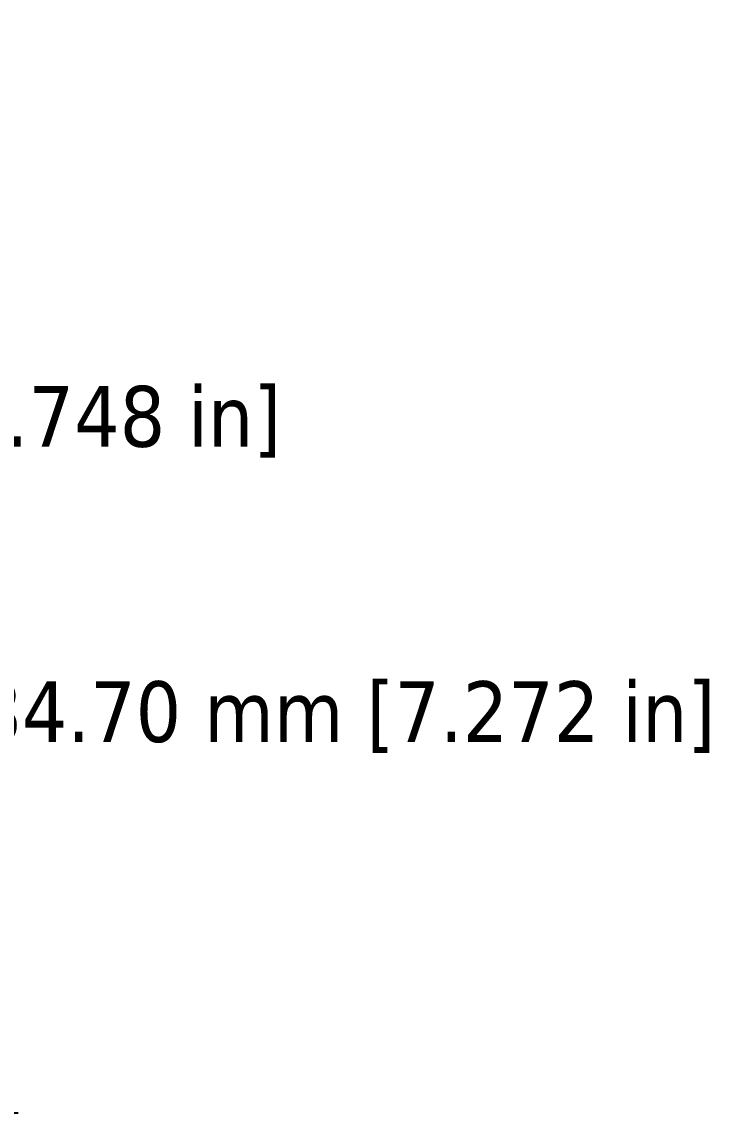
# Model space of a CAD drawing. Header units: millimetres. Extents: x 100 to 5488, y 100 to 4218.
# Drawn here: x 1574.5 to 1733, y 2357.2 to 2608.3 of the extents above; entities that cross this region are included whole.
import ezdxf

# ---------------------------------------------------------------- set-up
doc = ezdxf.new("R2010")
doc.units = ezdxf.units.MM
doc.header["$LTSCALE"] = 20
doc.layers.add('Dimension (ANSI)', color=7, linetype='Continuous', lineweight=25)
doc.styles.add('My Text', font='tahoma.ttf')
doc.dimstyles.new('My Dimension - mm [in] (ANSI)', dxfattribs={"dimscale": 20, "dimtxt": 0.7, "dimasz": 2.5, "dimexe": 3.175, "dimexo": 1.6002, "dimgap": 0.8, "dimtad": 0, "dimtoh": 1, "dimrnd": 1e-08, "dimzin": 4, "dimdsep": 46, "dimtxsty": 'My Text', "dimcen": 0.09, "dimdle": 10, "dimclrd": 1, "dimclre": 1, "dimclrt": 1, "dimadec": 1, "dimazin": 1, "dimtfac": 4.354286, "dimtofl": 0, "dimtmove": 0, "dimatfit": 3, "dimfxl": 1, "dimtolj": 1, "dimtzin": 4, "dimlwd": -1, "dimlwe": -1, "dimarcsym": 0})

# ---------------------------------------------------------------- blocks, each defined once
blk = doc.blocks.new('*D6')
at = {"layer": 'Defpoints', "color": 0, "transparency": 16777216}
for p in [(1275.32, 2356.74), (1605.61, 2356.74), (1725.13, 2057.72)]:
    blk.add_point(p, dxfattribs=at)
at = {"layer": 'Dimension (ANSI)', "color": 1, "transparency": 16777216}
for p, q in [((1325.32, 2598.56), (1275.32, 2598.56)), ((1275.32, 2598.56), (1275.32, 2356.74)), ((1573.61, 2356.74), (1211.82, 2356.74)), ((1275.32, 2107.72), (1275.32, 2306.74)), ((1693.13, 2057.72), (1211.82, 2057.72))]:
    blk.add_line(p, q, dxfattribs=at)
for points in [[(1266.98, 2306.74), (1283.65, 2306.74), (1275.32, 2356.74)], [(1266.98, 2107.72), (1283.65, 2107.72), (1275.32, 2057.72)]]:
    blk.add_solid(points, dxfattribs=at)
at = {"layer": 'Dimension (ANSI)', "color": 1, "transparency": 16777216, "insert": (1438.55, 2607.72), "char_height": 14, "attachment_point": 2, "style": 'My Text'}
blk.add_mtext('\\A1;299.02 mm [11.772 in]', dxfattribs=at)
blk = doc.blocks.new('*D7')
at = {"layer": 'Defpoints', "color": 0, "transparency": 16777216}
for p in [(1375.34, 2356.74), (1605.61, 2356.74), (1602.37, 2083.74)]:
    blk.add_point(p, dxfattribs=at)
at = {"layer": 'Dimension (ANSI)', "color": 1, "transparency": 16777216}
for p, q in [((1425.34, 2515.21), (1375.34, 2515.21)), ((1375.34, 2515.21), (1375.34, 2356.74)), ((1573.61, 2356.74), (1311.84, 2356.74)), ((1375.34, 2133.74), (1375.34, 2306.74)), ((1570.36, 2083.74), (1311.84, 2083.74))]:
    blk.add_line(p, q, dxfattribs=at)
for points in [[(1367.01, 2306.74), (1383.67, 2306.74), (1375.34, 2356.74)], [(1367.01, 2133.74), (1383.67, 2133.74), (1375.34, 2083.74)]]:
    blk.add_solid(points, dxfattribs=at)
at = {"layer": 'Dimension (ANSI)', "color": 1, "transparency": 16777216, "insert": (1538.57, 2524.36), "char_height": 14, "attachment_point": 2, "style": 'My Text'}
blk.add_mtext('\\A1;273.00 mm [10.748 in]', dxfattribs=at)
blk = doc.blocks.new('*D8')
at = {"layer": 'Defpoints', "color": 0, "transparency": 16777216}
for p in [(1486.48, 2356.74), (1605.61, 2356.74), (1605.61, 2172.04)]:
    blk.add_point(p, dxfattribs=at)
at = {"layer": 'Dimension (ANSI)', "color": 1, "transparency": 16777216}
for p, q in [((1536.48, 2447.13), (1486.48, 2447.13)), ((1486.48, 2447.13), (1486.48, 2356.74)), ((1573.61, 2356.74), (1422.98, 2356.74)), ((1486.48, 2222.04), (1486.48, 2306.74)), ((1573.61, 2172.04), (1422.98, 2172.04))]:
    blk.add_line(p, q, dxfattribs=at)
for points in [[(1478.14, 2306.74), (1494.81, 2306.74), (1486.48, 2356.74)], [(1478.14, 2222.04), (1494.81, 2222.04), (1486.48, 2172.04)]]:
    blk.add_solid(points, dxfattribs=at)
at = {"layer": 'Dimension (ANSI)', "color": 1, "transparency": 16777216, "insert": (1643.91, 2456.29), "char_height": 14, "attachment_point": 2, "style": 'My Text'}
blk.add_mtext('\\A1;184.70 mm [7.272 in]', dxfattribs=at)

msp = doc.modelspace()

# ---------------------------------------------------------------- dimensions: what is measured, and where the dimension line sits
at = {"layer": 'Dimension (ANSI)', "color": 1, "true_color": 0xff0000}
for base, p1, angle, text, picture, middle in [((1275.318, 2356.741), (1725.13, 2057.721), 90, '<> mm [11.772 in]', '*D6', (1282.148, 2598.558)), ((1375.341, 2356.741), (1602.367, 2083.741), 270, '<> mm [10.748 in]', '*D7', (1380.489, 2515.206)), ((1486.478, 2356.741), (1605.613, 2172.041), 270, '<> mm [7.272 in]', '*D8', (1489.668, 2447.134))]:
    dim = msp.add_linear_dim(base=base, p1=p1, p2=(1605.613, 2356.741), angle=angle, text=text, dimstyle='My Dimension - mm [in] (ANSI)', override={"dimgap": 0.8, "dimtih": 1, "dimtoh": 1, "dimdec": 2, "dimpost": '', "dimtol": 0, "dimlim": 0, "dimtp": 0, "dimtm": 0, "dimtdec": 2, "dimtmove": 1, "dimatfit": 2}, dxfattribs=at)
    dim.commit()
    dim.dimension.update_dxf_attribs({"geometry": picture, "text_midpoint": middle, "dimtype": 160})

doc.saveas('drawing.dxf')
